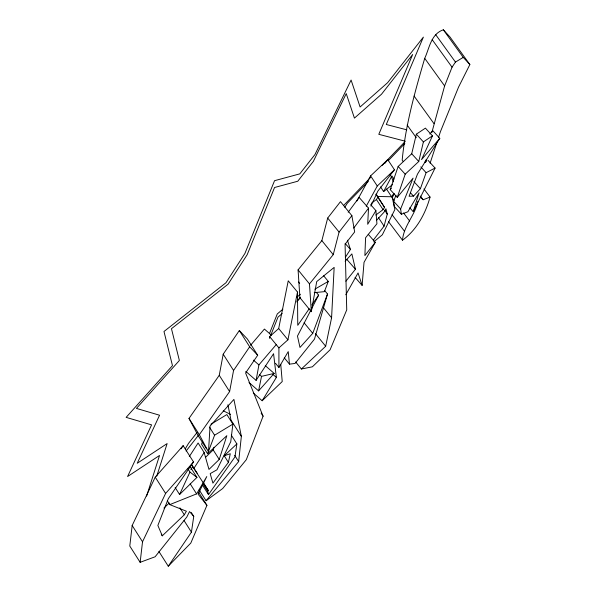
<?xml version="1.0" encoding="UTF-8"?>
<svg xmlns="http://www.w3.org/2000/svg" width="596" height="596" viewBox="0 0 596 596"><rect width="100%" height="100%" fill="white"/><g stroke="black" fill="none" stroke-linecap="round" stroke-linejoin="round"><path stroke-width="0.89" d="M301.382 369.006L325.677 346.254L331.585 317.787L334.155 267.395L316.714 281.595L311.313 311.678L299.907 297.672L298.075 269.906L321.847 240.642L327.688 218.069L340.472 201.649L351.878 215.655L354.657 231.926L345.069 244.241L346.738 309.868L330.102 349.785L312.371 366.808L301.382 369.006L295.683 361.995M348.176 212.228L359.142 197.44L368.529 208.131L367.68 224.29L375.897 210.626L370.615 204.614M355.074 277.371L362.115 285.387L364.029 262.344L375.279 242.334L368.239 234.31M206.082 500.744L238.646 461.572L241.358 436.361L233.908 399.409L210.053 426.073L208.488 451.895L199.347 434.7L188.992 418.429L219.254 375.309L223.202 354.195L239.324 330.534L247.34 338.953L257.695 355.223L245.597 372.969L263.082 416.209L246.312 459.687L222.651 488.564L206.082 500.744L199.176 489.897M167.312 500.744L169.778 504.618L186.399 511.219L184.298 514.802L162.291 535.819L157.865 525.463L168.296 498.725L193.521 461.945L183.158 445.666L155.243 477.158L132.17 525.508L129.786 546.033L140.142 562.319L155.116 556.776L186.839 517L189.528 511.554L193.752 516.367L191.435 532.146L168.266 566.2L158.894 551.471M140.142 562.319L142.526 541.786L165.606 493.436L193.521 461.945M210.932 424.233L226.852 414.57L232.887 424.114L230.749 441.725L216.966 469.782L210.187 473.634L212.906 483.125L228.402 462.369L230.287 453.735L224.223 455.769L228.402 462.369M438.44 137.743L440.444 131.604L458.555 87.113L469.864 64.547L449.965 36.982L443.342 29.8C430.983 33.979 429.47 48.053 424.717 58.348C414.92 91.732 405.466 125.361 402.188 160.123L403.261 161.613M425.648 162.514L426.028 159.81M231.285 435.11L236.858 443.916L234.943 456.953L208.496 494.635L202.454 485.084M245.813 371.412L256.094 380.375L258.91 364.908L276.388 344.436M388.614 221.757L402.494 240.21C403.634 225.936 415.025 215.312 417.908 201.426M199.347 434.7L229.609 391.579L233.558 370.474L249.679 346.805L239.324 330.534M269.66 338.394L269.66 336.613L278.682 328.545L288.24 280.805L297.493 292.07L297.762 325.312L309.227 308.728M275.449 363.247L278.921 367.479L278.913 347.885L287.935 339.817L297.493 292.07M249.001 382.513L258.597 390.879L261.517 376.374L259.461 374.586M409.72 207.78L413.244 211.647L419.07 192.761L407.895 211.759L401.376 214.24L400.631 208.98L413.08 178.122L397.264 197.373L390.216 189.647L398.15 166.455L411.717 153.761L416.358 134.174L425.417 128.133L432.458 135.851L421.536 159.601L439.788 138.339L432.741 130.613L429.798 134.04M397.264 197.373L405.198 174.174L418.764 161.486L423.398 141.9L432.458 135.851M431.884 132.416L444.616 85.921L452.051 67.192L455.463 62.081L463.234 57.372L469.864 64.547M311.313 311.678L309.48 283.912L333.246 254.648L339.087 232.082L351.878 215.655M373.297 240.143L384.077 226.137L387.266 214.083L385.947 208.749L383.973 212.28L376.449 220.408M423.95 188.954L430.059 197.075C425.492 213.629 416.649 230.019 402.494 240.21M324.611 290.505L327.502 294.029L314.487 339.102L295.035 363.456L289.47 364.141L284.262 357.809M146.623 496.081L159.534 455.471L127.574 476.532L151.585 424.873L126.136 417.364L172.475 365.646L163.982 331.495L225.944 282.772L244.889 253.509L274.555 180.685L299.803 173.868L314.964 154.543L351.089 80.035L360.103 106.989L387.601 82.71L423.376 37.116L386.29 124.497L406.807 129.839M156.755 476.204L167.133 443.573L137.222 463.286L159.557 415.226L136.432 408.402L179.366 360.491L171.462 328.701L228.097 284.173L247.184 254.693L274.555 187.502L297.769 181.236L313.399 161.307L346.231 93.594L354.434 118.112L381.529 94.198L412.67 54.497L378.795 134.316L405.414 141.252M205.501 457.385L213.189 449.913L214.038 447.268M189.275 456.611L198.103 442.992L204.145 452.535L208.98 469.417L219.231 459.456L226.838 435.669L207.594 453.765L201.552 444.221L202.506 441.696M430.118 163.155L437.002 142.124M439.788 138.339L417.438 174.188L409.087 196.278L413.505 196.121L420.396 188.716L426.11 172.676L435.073 168.065L428.025 160.346M316.297 292.338L318.614 295.154L297.478 336.055L299.982 347.453L312.744 333.335L327.502 294.029M207.594 453.765L214.582 435.222L232.887 424.114M323.658 275.777L328.284 281.409L324.403 291.66L314.234 292.643M269.399 333.767L277.282 313.943L282.884 309.168M270.793 335.205L277.982 317.124L282.191 313.533M401.376 214.24L394.328 206.514L393.583 201.254L396.005 195.257M198.542 492.154L206.931 505.333L190.809 543.06L168.266 566.2M370.913 206.112L377.812 191.189L394.448 169.763L387.772 159.661L370.593 175.887L356.93 200.979M175.149 487.535L179.582 494.509L189.968 472.069L187.993 468.97M413.244 211.647L435.073 168.065M380.539 186.898L383.615 191.554L391.445 176.796L389.903 174.472M366.249 206.216L377.268 185.989L394.448 169.763M394.396 193.678L392.265 197.477L394.865 209.539L382.327 234.802L373.759 241.901M345.792 294.767L358.062 272.946L362.115 285.387M190.862 469.723L192.709 466.571M169.778 504.618L196.591 493.883L206.775 476.547L198.103 494.144L206.931 505.333M278.921 367.479L288.24 351.61L289.47 364.141M185.252 448.885L188.552 443.327L197.12 432.413M253.263 392.98L262.173 400.743L276.365 377.402L273.564 353.704L256.094 380.375M344.793 207.296L347.207 203.363L368.343 181.407M345.524 257.047L350.418 249.441L347.416 240.218M208.496 494.635L207.736 491.402L208.309 490.515L193.842 468.426L204.145 452.535M371.338 203.31L376.411 199.533L377.864 197.328L375.912 194.207M375.845 215.022L383.086 209.636L384.547 207.43L376.173 194.147M377.708 196.479L391.594 196.755L393.613 193.707M181.057 448.736L183.158 445.666M296.845 301.978L299.974 297.456M311.835 304.958L318.614 295.154M353.726 228.097L368.529 208.131M385.001 163.237L387.772 159.661M186.108 451.001L198.654 435.02M375.279 242.334L364.886 255.58L365.579 237.759L376.933 223.768L375.897 210.626M345.859 281.215L355.447 269.236L351.871 253.911L345.144 261.279M390.216 189.647L391.393 188.224M250.543 345.3L264.408 329.066L271.262 335.041M258.597 390.879L274.167 373.401L265.257 365.631M343.46 205.642L370.563 177.466M382.185 165.397L404.773 141.922M388.19 160.778L404.84 143.472M179.582 494.509L196.926 477.411L190.02 466.556M262.173 400.743L282.228 381.544L280.746 364.298M163.937 508.075L169.271 502.979M224.223 455.769L236.858 443.916M296.897 297.225L300.399 294.238M296.92 300.98L300.429 297.985M383.615 191.554L392.585 184.559M314.874 289.157L328.284 281.409M424.769 162.023L426.401 161.181M420.18 196.769L423.16 199.757L430.059 197.075M261.517 376.374L274.167 373.401M223.247 410.823L230.577 414.347M189.968 472.069L196.926 477.411M272.938 374.422L276.365 377.402M253.427 360.126L258.91 364.908M249.679 346.805L257.695 355.223M416.358 134.174L423.398 141.9M411.717 153.761L418.764 161.486M420.828 166.88L426.11 172.676M413.937 181.631L420.396 188.716M398.15 166.455L405.198 174.174M410.57 192.903L413.505 196.121M393.583 201.254L400.631 208.98M345.136 243.429L350.418 249.441M346.649 259.215L355.447 269.236M298.514 281.997L299.669 283.405M304.064 322.771L312.744 333.335M278.682 328.545L287.935 339.817M269.66 336.613L278.913 347.885M327.688 218.069L339.087 232.082M321.847 240.642L333.246 254.648M298.075 269.906L309.48 283.912M323.606 307.976L331.585 317.787M315.418 333.648L325.677 346.254M420.389 196.069L423.16 199.757M391.9 197.432L394.12 200.39M403.552 212.936L409.661 221.056M392.004 214.657L404.215 230.898M443.342 29.8L463.234 57.372M435.572 34.508L455.463 62.081M432.152 39.627L452.051 67.192M424.717 58.348L444.616 85.921M414.086 96.068L433.985 123.64M407.15 125.048L416.291 137.721M391.974 175.984L394.023 179.091M386.461 188.992L391.594 196.755M370.593 175.887L377.268 185.989M377.864 197.328L384.547 207.43M384.703 210.202L387.266 214.083M376.411 199.533L383.086 209.636M378.43 217.592L384.077 226.137M191.294 464.217L197.283 473.351M261.115 413.11L263.082 416.209M223.202 354.195L233.558 370.474M219.254 375.309L229.609 391.579M241.358 436.361L230.995 420.091L227.91 404.766M234.697 455.374L238.646 461.572M206.521 448.795L198.133 435.624L188.992 418.429M190.176 483.803L196.591 493.883M191.286 512.493L193.752 516.367M179.858 507.822L184.298 514.802M184.037 520.524L191.435 532.146M155.243 477.158L165.606 493.436M161.307 534.269L162.291 535.819M132.17 525.508L142.526 541.786M209.479 427.146L214.582 435.222M213.189 449.913L219.231 459.456M203.661 483.17L208.309 490.515M191.525 464.753L193.842 468.426M203.094 484.056L207.736 491.402M391.445 176.796L393.33 181.81"/></g></svg>
